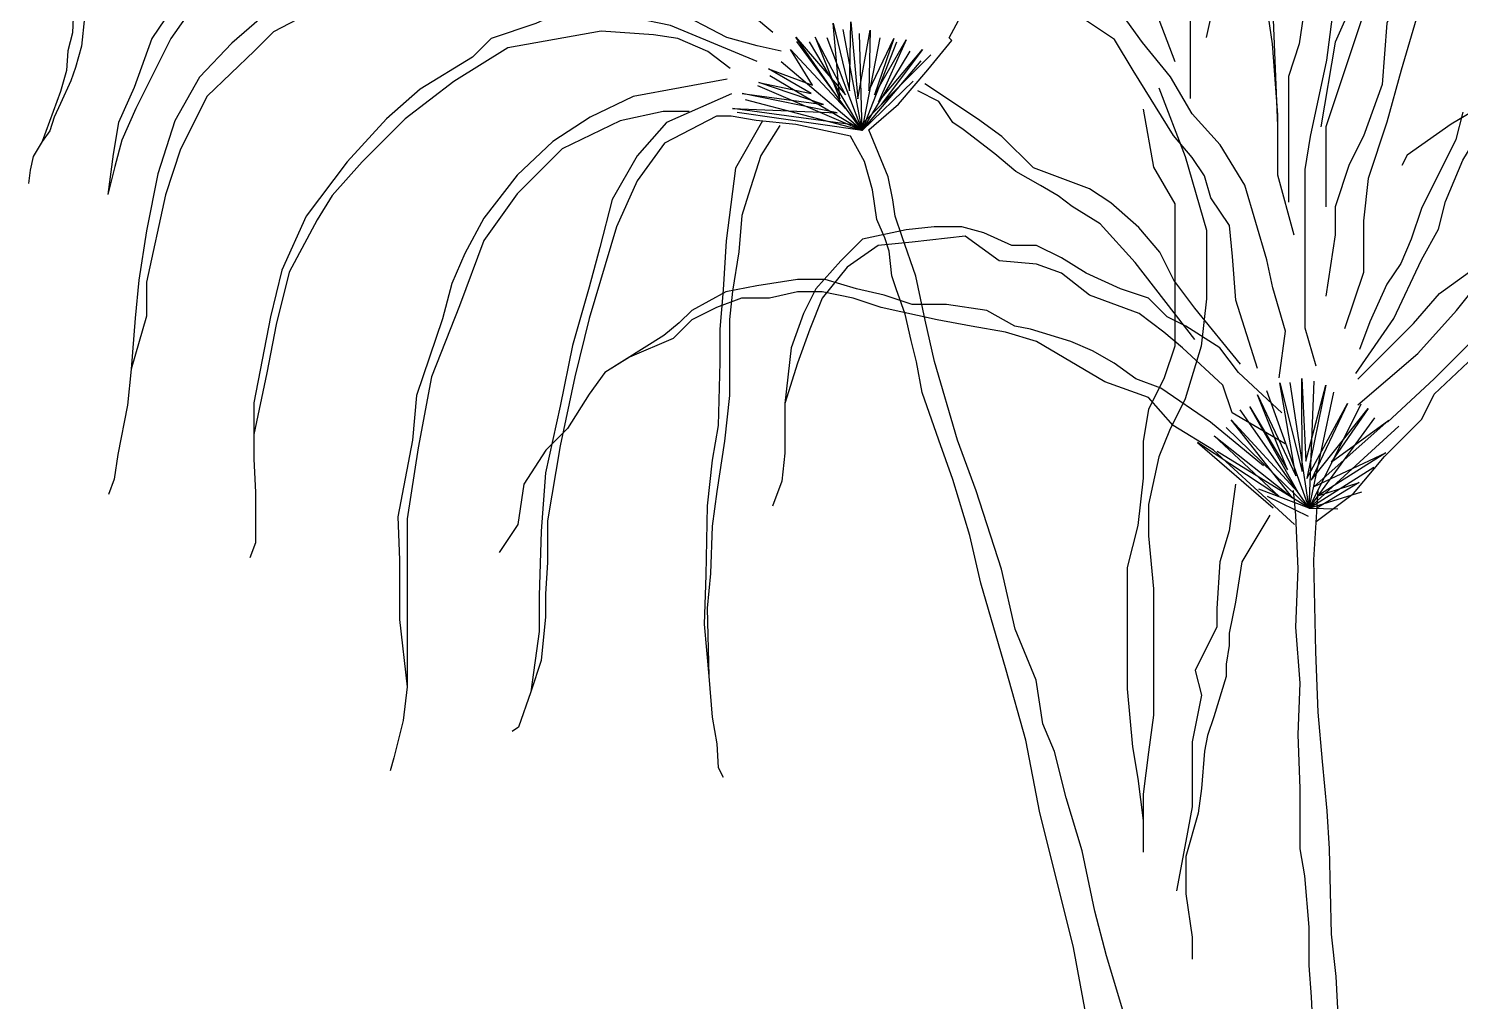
# Model space of a CAD drawing. Header units: millimetres. Extents: x 284148 to 331264, y 78716 to 101523.
# Drawn here: x 288771 to 289418, y 80664 to 81104 of the extents above; entities that cross this region are included whole.
import ezdxf

# ---------------------------------------------------------------- set-up
doc = ezdxf.new("R2010")
doc.units = ezdxf.units.MM

# ---------------------------------------------------------------- blocks, each defined once
blk = doc.blocks.new('A$C712731ED')
blk.add_line((586.78, 1089.18), (593.93, 1070.13))
blk.add_line((586.78, 1089.18), (593.93, 1070.13))
for points in [[(729.26, 1457.96), (716.91, 1440.7), (702.09, 1406.17), (697.16, 1361.78), (692.22, 1319.85), (687.28, 1292.72), (682.34, 1268.06), (679.87, 1238.47), (674.93, 1199.01), (672.46, 1171.88), (667.52, 1120.09), (665.05, 1090.49), (662.58, 1070.76), (655.17, 1036.24), (652.7, 1021.44), (652.7, 999.24), (652.7, 974.58), (652.7, 949.92), (657.64, 932.66)], [(729.26, 1457.96), (716.91, 1440.7), (702.09, 1406.17), (697.16, 1361.78), (692.22, 1319.85), (687.28, 1292.72), (682.34, 1268.06), (679.87, 1238.47), (674.93, 1199.01), (672.46, 1171.88), (667.52, 1120.09), (665.05, 1090.49), (662.58, 1070.76), (655.17, 1036.24), (652.7, 1021.44), (652.7, 999.24), (652.7, 974.58), (652.7, 949.92), (657.64, 932.66)], [(652.7, 1095.43), (650.23, 1078.16), (645.29, 1063.37), (645.29, 1053.5), (645.29, 1043.64), (645.29, 1033.77), (645.29, 1021.44), (645.29, 1006.64)], [(652.7, 1095.43), (650.23, 1078.16), (645.29, 1063.37), (645.29, 1053.5), (645.29, 1043.64), (645.29, 1033.77), (645.29, 1021.44), (645.29, 1006.64)], [(601.09, 1053.46), (601.09, 1093.94), (596.32, 1120.14), (572.48, 1160.62), (562.94, 1184.43), (546.25, 1217.77), (534.32, 1243.96), (531.94, 1263.01), (522.4, 1286.82), (512.86, 1313.01), (498.56, 1336.82), (484.25, 1351.11), (465.18, 1367.78), (431.79, 1415.4), (412.72, 1429.69), (384.11, 1448.74), (360.26, 1453.5)], [(601.09, 1053.46), (601.09, 1093.94), (596.32, 1120.14), (572.48, 1160.62), (562.94, 1184.43), (546.25, 1217.77), (534.32, 1243.96), (531.94, 1263.01), (522.4, 1286.82), (512.86, 1313.01), (498.56, 1336.82), (484.25, 1351.11), (465.18, 1367.78), (431.79, 1415.4), (412.72, 1429.69), (384.11, 1448.74), (360.26, 1453.5)], [(740.86, 1336.02), (715.33, 1306.28), (711.07, 1289.28), (704.69, 1263.79), (691.93, 1236.17), (683.42, 1191.55), (681.29, 1172.43), (679.16, 1153.31), (679.16, 1136.32), (677.03, 1117.2), (674.91, 1098.07), (666.4, 1078.95), (660.02, 1040.71)], [(740.86, 1336.02), (715.33, 1306.28), (711.07, 1289.28), (704.69, 1263.79), (691.93, 1236.17), (683.42, 1191.55), (681.29, 1172.43), (679.16, 1153.31), (679.16, 1136.32), (677.03, 1117.2), (674.91, 1098.07), (666.4, 1078.95), (660.02, 1040.71)], [(877.01, 1418.88), (840.84, 1412.5), (813.19, 1401.88), (789.79, 1387.01), (783.4, 1380.63), (774.9, 1372.14), (770.64, 1361.51), (764.26, 1353.02), (755.75, 1340.27), (747.24, 1329.65), (736.6, 1316.9), (732.35, 1306.28), (728.09, 1297.78), (723.84, 1289.28), (719.58, 1272.28), (715.33, 1257.41), (713.2, 1248.92), (702.56, 1234.04), (687.67, 1176.68), (683.42, 1140.57), (681.29, 1112.95), (679.16, 1091.7), (662.14, 1040.71), (662.14, 1004.6)], [(877.01, 1418.88), (840.84, 1412.5), (813.19, 1401.88), (789.79, 1387.01), (783.4, 1380.63), (774.9, 1372.14), (770.64, 1361.51), (764.26, 1353.02), (755.75, 1340.27), (747.24, 1329.65), (736.6, 1316.9), (732.35, 1306.28), (728.09, 1297.78), (723.84, 1289.28), (719.58, 1272.28), (715.33, 1257.41), (713.2, 1248.92), (702.56, 1234.04), (687.67, 1176.68), (683.42, 1140.57), (681.29, 1112.95), (679.16, 1091.7), (662.14, 1040.71), (662.14, 1004.6)], [(474.89, 1364.24), (492.18, 1376.57), (516.88, 1376.57), (539.1, 1361.78), (546.51, 1356.85), (558.86, 1339.58), (566.27, 1322.32), (573.68, 1312.45), (583.56, 1297.66), (590.96, 1290.26), (593.43, 1270.53), (598.37, 1253.26), (605.78, 1231.07), (610.72, 1211.34), (613.19, 1201.47), (620.6, 1174.35), (625.54, 1157.08), (628.01, 1137.35), (632.95, 1117.62), (635.42, 1095.43), (637.89, 1078.16), (640.36, 1046.1), (640.36, 1018.97), (647.76, 991.85)], [(474.89, 1364.24), (492.18, 1376.57), (516.88, 1376.57), (539.1, 1361.78), (546.51, 1356.85), (558.86, 1339.58), (566.27, 1322.32), (573.68, 1312.45), (583.56, 1297.66), (590.96, 1290.26), (593.43, 1270.53), (598.37, 1253.26), (605.78, 1231.07), (610.72, 1211.34), (613.19, 1201.47), (620.6, 1174.35), (625.54, 1157.08), (628.01, 1137.35), (632.95, 1117.62), (635.42, 1095.43), (637.89, 1078.16), (640.36, 1046.1), (640.36, 1018.97), (647.76, 991.85)], [(474.89, 1364.24), (501.95, 1374.34), (551.45, 1361.78), (590.96, 1309.99), (595.9, 1292.72), (603.31, 1272.99), (608.25, 1253.26), (615.66, 1226.14), (618.13, 1211.34), (620.6, 1196.54), (632.95, 1169.41), (635.42, 1154.62), (635.42, 1134.89), (637.89, 1112.69), (637.89, 1100.36), (640.36, 1041.17)], [(474.89, 1364.24), (501.95, 1374.34), (551.45, 1361.78), (590.96, 1309.99), (595.9, 1292.72), (603.31, 1272.99), (608.25, 1253.26), (615.66, 1226.14), (618.13, 1211.34), (620.6, 1196.54), (632.95, 1169.41), (635.42, 1154.62), (635.42, 1134.89), (637.89, 1112.69), (637.89, 1100.36), (640.36, 1041.17)], [(966.36, 1333.9), (950.46, 1347.21), (923.81, 1359.39), (902.54, 1357.26), (885.52, 1350.89), (872.76, 1342.39), (857.86, 1333.9), (842.97, 1323.27), (813.19, 1299.9), (806.81, 1291.41), (789.79, 1276.53), (770.64, 1263.79), (755.75, 1240.42), (745.11, 1219.17), (732.35, 1189.43), (723.84, 1172.43), (706.82, 1115.07), (706.82, 1102.32), (696.18, 1066.21), (689.8, 1042.84), (681.29, 1017.34), (679.16, 998.22), (679.16, 974.85), (670.65, 949.36)], [(966.36, 1333.9), (950.46, 1347.21), (923.81, 1359.39), (902.54, 1357.26), (885.52, 1350.89), (872.76, 1342.39), (857.86, 1333.9), (842.97, 1323.27), (813.19, 1299.9), (806.81, 1291.41), (789.79, 1276.53), (770.64, 1263.79), (755.75, 1240.42), (745.11, 1219.17), (732.35, 1189.43), (723.84, 1172.43), (706.82, 1115.07), (706.82, 1102.32), (696.18, 1066.21), (689.8, 1042.84), (681.29, 1017.34), (679.16, 998.22), (679.16, 974.85), (670.65, 949.36)], [(902.54, 1357.26), (864.25, 1348.77), (851.48, 1338.14), (834.46, 1325.4), (825.95, 1316.9), (817.44, 1308.4), (800.42, 1295.65), (787.66, 1289.28), (777.02, 1278.66), (768.51, 1268.04), (749.37, 1246.79), (738.73, 1231.92), (723.84, 1197.93), (721.71, 1187.3), (704.69, 1136.32), (698.31, 1106.57), (689.8, 1087.45), (687.67, 1059.83), (679.16, 1036.46), (672.78, 1023.72), (666.4, 1004.6), (666.4, 991.85), (662.14, 964.23)], [(902.54, 1357.26), (864.25, 1348.77), (851.48, 1338.14), (834.46, 1325.4), (825.95, 1316.9), (817.44, 1308.4), (800.42, 1295.65), (787.66, 1289.28), (777.02, 1278.66), (768.51, 1268.04), (749.37, 1246.79), (738.73, 1231.92), (723.84, 1197.93), (721.71, 1187.3), (704.69, 1136.32), (698.31, 1106.57), (689.8, 1087.45), (687.67, 1059.83), (679.16, 1036.46), (672.78, 1023.72), (666.4, 1004.6), (666.4, 991.85), (662.14, 964.23)], [(724.05, 1047.34), (720.94, 1034.91), (705.39, 1003.84), (700.72, 989.85), (696.05, 978.98), (689.83, 969.66), (682.05, 952.57), (677.38, 940.14)], [(724.05, 1047.34), (720.94, 1034.91), (705.39, 1003.84), (700.72, 989.85), (696.05, 978.98), (689.83, 969.66), (682.05, 952.57), (677.38, 940.14)], [(675.83, 929.26), (692.94, 954.12), (705.39, 980.53), (713.16, 994.51), (716.28, 1006.94), (724.05, 1025.59), (728.72, 1033.35), (736.5, 1055.1), (739.61, 1072.19), (742.72, 1084.62), (753.61, 1111.03), (776.95, 1143.66), (790.95, 1162.3), (806.51, 1176.29), (834.51, 1194.93), (859.4, 1201.14), (899.85, 1208.91), (913.85, 1208.91), (938.74, 1208.91), (966.75, 1212.02), (991.64, 1194.93), (1018.08, 1168.52), (1021.2, 1159.2), (1018.08, 1142.11)], [(675.83, 929.26), (692.94, 954.12), (705.39, 980.53), (713.16, 994.51), (716.28, 1006.94), (724.05, 1025.59), (728.72, 1033.35), (736.5, 1055.1), (739.61, 1072.19), (742.72, 1084.62), (753.61, 1111.03), (776.95, 1143.66), (790.95, 1162.3), (806.51, 1176.29), (834.51, 1194.93), (859.4, 1201.14), (899.85, 1208.91), (913.85, 1208.91), (938.74, 1208.91), (966.75, 1212.02), (991.64, 1194.93), (1018.08, 1168.52), (1021.2, 1159.2), (1018.08, 1142.11)], [(455.66, 1039.27), (469.13, 1050.86), (482.35, 1066.47), (493.17, 1079.67), (491.97, 1080.88), (500.39, 1096.48), (511.21, 1115.7), (520.82, 1132.5), (538.86, 1156.52), (570.12, 1172.13), (588.15, 1184.13), (614.6, 1188.94), (631.44, 1191.34), (683.14, 1187.74), (691.55, 1187.74), (711.99, 1180.53), (734.84, 1169.73), (744.45, 1157.72), (750.46, 1148.11), (760.08, 1131.3), (762.49, 1121.7), (764.89, 1106.09), (763.69, 1071.27), (762.49, 1059.26)], [(455.66, 1039.27), (469.13, 1050.86), (482.35, 1066.47), (493.17, 1079.67), (491.97, 1080.88), (500.39, 1096.48), (511.21, 1115.7), (520.82, 1132.5), (538.86, 1156.52), (570.12, 1172.13), (588.15, 1184.13), (614.6, 1188.94), (631.44, 1191.34), (683.14, 1187.74), (691.55, 1187.74), (711.99, 1180.53), (734.84, 1169.73), (744.45, 1157.72), (750.46, 1148.11), (760.08, 1131.3), (762.49, 1121.7), (764.89, 1106.09), (763.69, 1071.27), (762.49, 1059.26)], [(96.54, 1096.83), (95.86, 1083.2), (93.81, 1075.02), (93.13, 1066.15), (90.4, 1056.61), (82.21, 1034.12)], [(96.54, 1096.83), (95.86, 1083.2), (93.81, 1075.02), (93.13, 1066.15), (90.4, 1056.61), (82.21, 1034.12)], [(101.31, 1090.01), (99.95, 1077.06), (97.22, 1067.52), (95.17, 1061.38), (90.4, 1051.16), (87.67, 1045.02), (85.62, 1038.89), (82.21, 1034.12), (78.12, 1027.3), (76.75, 1021.16), (76.07, 1015.03)], [(101.31, 1090.01), (99.95, 1077.06), (97.22, 1067.52), (95.17, 1061.38), (90.4, 1051.16), (87.67, 1045.02), (85.62, 1038.89), (82.21, 1034.12), (78.12, 1027.3), (76.75, 1021.16), (76.07, 1015.03)], [(863.34, 1098.49), (847.49, 1119.07), (844.32, 1131.73), (837.98, 1139.65), (826.88, 1150.73), (811.03, 1161.81), (798.34, 1164.98), (785.66, 1164.98), (760.3, 1169.73), (734.93, 1169.73), (715.91, 1169.73), (704.81, 1168.14), (688.96, 1160.23), (657.25, 1142.81), (638.23, 1134.9), (623.96, 1125.4), (616.03, 1111.15), (611.28, 1095.32), (608.11, 1081.07)], [(863.34, 1098.49), (847.49, 1119.07), (844.32, 1131.73), (837.98, 1139.65), (826.88, 1150.73), (811.03, 1161.81), (798.34, 1164.98), (785.66, 1164.98), (760.3, 1169.73), (734.93, 1169.73), (715.91, 1169.73), (704.81, 1168.14), (688.96, 1160.23), (657.25, 1142.81), (638.23, 1134.9), (623.96, 1125.4), (616.03, 1111.15), (611.28, 1095.32), (608.11, 1081.07)], [(374.88, 1128.09), (344.78, 1139.97), (327.35, 1143.13), (313.88, 1144.72), (302, 1148.67), (279.02, 1150.26), (256.05, 1151.05), (238.62, 1147.88), (216.44, 1143.13), (196.63, 1133.63), (168.9, 1119.38), (146.72, 1102.76), (131.67, 1080.6), (123.75, 1058.43), (116.62, 1042.6), (114.24, 1028.35), (111.86, 1010.14)], [(374.88, 1128.09), (344.78, 1139.97), (327.35, 1143.13), (313.88, 1144.72), (302, 1148.67), (279.02, 1150.26), (256.05, 1151.05), (238.62, 1147.88), (216.44, 1143.13), (196.63, 1133.63), (168.9, 1119.38), (146.72, 1102.76), (131.67, 1080.6), (123.75, 1058.43), (116.62, 1042.6), (114.24, 1028.35), (111.86, 1010.14)], [(412.36, 1083.33), (364.59, 1123.34), (351.91, 1128.88), (336.06, 1132.84), (316.26, 1136.8), (302.79, 1143.13), (282.19, 1146.3), (254.46, 1145.51), (221.19, 1138.38), (202.97, 1129.68), (184.75, 1117.8), (162.57, 1104.34), (151.47, 1096.43), (140.38, 1080.6), (133.25, 1066.35), (124.54, 1048.93), (118.2, 1034.68), (115.03, 1022.81), (111.86, 1010.14)], [(412.36, 1083.33), (364.59, 1123.34), (351.91, 1128.88), (336.06, 1132.84), (316.26, 1136.8), (302.79, 1143.13), (282.19, 1146.3), (254.46, 1145.51), (221.19, 1138.38), (202.97, 1129.68), (184.75, 1117.8), (162.57, 1104.34), (151.47, 1096.43), (140.38, 1080.6), (133.25, 1066.35), (124.54, 1048.93), (118.2, 1034.68), (115.03, 1022.81), (111.86, 1010.14)], [(391.58, 1081.07), (366.72, 1093.91), (353.87, 1105.91), (343.58, 1111.04), (324.72, 1116.18), (309.29, 1117.04), (279.29, 1120.47), (251, 1119.61), (230.43, 1112.76), (201.29, 1103.34), (185.86, 1093.91), (167.85, 1078.5), (153.28, 1063.08), (142.14, 1043.38), (134.42, 1019.39), (129.28, 993.7), (125.85, 971.43), (124.14, 954.3), (122.42, 931.17), (120.71, 914.9), (116.42, 892.63), (114.71, 881.49), (112.14, 874.64)], [(391.58, 1081.07), (366.72, 1093.91), (353.87, 1105.91), (343.58, 1111.04), (324.72, 1116.18), (309.29, 1117.04), (279.29, 1120.47), (251, 1119.61), (230.43, 1112.76), (201.29, 1103.34), (185.86, 1093.91), (167.85, 1078.5), (153.28, 1063.08), (142.14, 1043.38), (134.42, 1019.39), (129.28, 993.7), (125.85, 971.43), (124.14, 954.3), (122.42, 931.17), (120.71, 914.9), (116.42, 892.63), (114.71, 881.49), (112.14, 874.64)], [(641.13, 927.34), (643.93, 948.37), (638.32, 968), (635.51, 980.61), (625.68, 1014.26), (614.45, 1032.48), (601.82, 1046.5), (591.99, 1063.32), (579.36, 1078.74), (572.34, 1088.56), (570.94, 1095.57), (556.9, 1105.38), (537.25, 1119.4), (524.61, 1119.4), (499.34, 1123.6), (486.71, 1119.4)], [(641.13, 927.34), (643.93, 948.37), (638.32, 968), (635.51, 980.61), (625.68, 1014.26), (614.45, 1032.48), (601.82, 1046.5), (591.99, 1063.32), (579.36, 1078.74), (572.34, 1088.56), (570.94, 1095.57), (556.9, 1105.38), (537.25, 1119.4), (524.61, 1119.4), (499.34, 1123.6), (486.71, 1119.4)], [(631.3, 931.55), (621.47, 962.39), (620.07, 982.02), (618.67, 996.03), (610.24, 1008.65), (607.44, 1018.46), (601.82, 1026.88), (593.4, 1036.69), (575.15, 1066.13), (566.73, 1080.15), (554.09, 1088.56), (541.46, 1094.17), (530.23, 1102.58), (516.19, 1105.38), (495.13, 1113.79)], [(631.3, 931.55), (621.47, 962.39), (620.07, 982.02), (618.67, 996.03), (610.24, 1008.65), (607.44, 1018.46), (601.82, 1026.88), (593.4, 1036.69), (575.15, 1066.13), (566.73, 1080.15), (554.09, 1088.56), (541.46, 1094.17), (530.23, 1102.58), (516.19, 1105.38), (495.13, 1113.79)], [(343.28, 1092.35), (328.15, 1095.63), (317.86, 1095.63), (310.15, 1099.05), (299.01, 1108.47), (283.58, 1110.19), (263.86, 1110.19), (247.57, 1108.47), (225.29, 1102.48), (208.14, 1094.77), (186.71, 1083.64), (178.14, 1075.07), (156.71, 1054.51), (144.71, 1030.53), (137.85, 1009.97), (129.28, 970.57), (129.28, 955.15), (122.42, 931.17)], [(343.28, 1092.35), (328.15, 1095.63), (317.86, 1095.63), (310.15, 1099.05), (299.01, 1108.47), (283.58, 1110.19), (263.86, 1110.19), (247.57, 1108.47), (225.29, 1102.48), (208.14, 1094.77), (186.71, 1083.64), (178.14, 1075.07), (156.71, 1054.51), (144.71, 1030.53), (137.85, 1009.97), (129.28, 970.57), (129.28, 955.15), (122.42, 931.17)], [(846.23, 1089.82), (839.21, 1099.16), (829.86, 1100.33), (818.17, 1101.49), (809.98, 1101.49), (794.79, 1094.49), (778.42, 1085.15), (769.06, 1076.98), (760.88, 1069.97), (746.85, 1059.46), (732.82, 1050.12), (718.79, 1041.95), (698.92, 1027.94), (696.58, 1023.27)], [(846.23, 1089.82), (839.21, 1099.16), (829.86, 1100.33), (818.17, 1101.49), (809.98, 1101.49), (794.79, 1094.49), (778.42, 1085.15), (769.06, 1076.98), (760.88, 1069.97), (746.85, 1059.46), (732.82, 1050.12), (718.79, 1041.95), (698.92, 1027.94), (696.58, 1023.27)], [(676.64, 926.66), (701.87, 951.86), (713.52, 965.43), (727.11, 975.13), (736.81, 994.51), (752.34, 1015.84), (765.93, 1031.34), (777.58, 1041.04), (795.05, 1050.73), (806.69, 1066.24), (826.11, 1081.75), (849.4, 1089.5), (876.58, 1095.32), (901.81, 1095.32), (942.57, 1083.68)], [(676.64, 926.66), (701.87, 951.86), (713.52, 965.43), (727.11, 975.13), (736.81, 994.51), (752.34, 1015.84), (765.93, 1031.34), (777.58, 1041.04), (795.05, 1050.73), (806.69, 1066.24), (826.11, 1081.75), (849.4, 1089.5), (876.58, 1095.32), (901.81, 1095.32), (942.57, 1083.68)], [(405.28, 1070.21), (366.08, 1086.44), (350.03, 1089.82), (343.28, 1092.35), (328.92, 1092.35), (316.25, 1092.35), (305.28, 1087.29), (285.01, 1080.54), (276.56, 1072.1), (252.92, 1057.76), (237.72, 1044.25), (219.99, 1024.85), (201.41, 1000.38), (190.43, 975.91), (185.36, 954.81), (177.76, 916), (177.76, 890.68)], [(405.28, 1070.21), (366.08, 1086.44), (350.03, 1089.82), (343.28, 1092.35), (328.92, 1092.35), (316.25, 1092.35), (305.28, 1087.29), (285.01, 1080.54), (276.56, 1072.1), (252.92, 1057.76), (237.72, 1044.25), (219.99, 1024.85), (201.41, 1000.38), (190.43, 975.91), (185.36, 954.81), (177.76, 916), (177.76, 890.68)], [(449.52, 1041.44), (394.13, 1048.9), (441.43, 1047.04), (398.48, 1055.74), (435.2, 1050.77), (405.95, 1060.71), (429.6, 1055.74), (410.31, 1066.93), (430.22, 1059.47), (420.27, 1075.63), (445.16, 1048.9), (422.75, 1081.22), (445.16, 1055.12), (431.47, 1081.22), (442.67, 1053.25), (439.56, 1087.44), (447.03, 1056.98), (447.65, 1088.06), (450.76, 1053.25), (456.36, 1084.33), (455.74, 1056.98), (466.94, 1080.6), (458.23, 1055.12), (472.54, 1079.98), (460.1, 1052.01), (480.01, 1075.63), (461.34, 1050.77), (483.74, 1073.14), (452.63, 1042.07)], [(449.52, 1041.44), (394.13, 1048.9), (441.43, 1047.04), (398.48, 1055.74), (435.2, 1050.77), (405.95, 1060.71), (429.6, 1055.74), (410.31, 1066.93), (430.22, 1059.47), (420.27, 1075.63), (445.16, 1048.9), (422.75, 1081.22), (445.16, 1055.12), (431.47, 1081.22), (442.67, 1053.25), (439.56, 1087.44), (447.03, 1056.98), (447.65, 1088.06), (450.76, 1053.25), (456.36, 1084.33), (455.74, 1056.98), (466.94, 1080.6), (458.23, 1055.12), (472.54, 1079.98), (460.1, 1052.01), (480.01, 1075.63), (461.34, 1050.77), (483.74, 1073.14), (452.63, 1042.07)], [(676.64, 915.03), (703.81, 938.3), (721.28, 957.68), (736.81, 977.07), (744.58, 996.45), (752.34, 1010.02), (783.4, 1035.22), (808.64, 1056.54), (826.11, 1073.99), (851.34, 1081.75), (874.63, 1089.5), (901.81, 1089.5), (928.99, 1087.56), (942.57, 1083.68), (961.99, 1077.87), (1002.75, 1062.36)], [(676.64, 915.03), (703.81, 938.3), (721.28, 957.68), (736.81, 977.07), (744.58, 996.45), (752.34, 1010.02), (783.4, 1035.22), (808.64, 1056.54), (826.11, 1073.99), (851.34, 1081.75), (874.63, 1089.5), (901.81, 1089.5), (928.99, 1087.56), (942.57, 1083.68), (961.99, 1077.87), (1002.75, 1062.36)], [(393.1, 1067.04), (382.97, 1074.63), (369.45, 1080.54), (358.48, 1082.23), (334.83, 1083.91), (292.61, 1076.32), (268.12, 1061.13), (246.16, 1044.25), (226.74, 1024.85), (213.23, 1009.66), (206.48, 998.69), (193.81, 975.06), (187.9, 951.44), (183.68, 929.5), (177.76, 901.65), (177.76, 890.68), (178.61, 875.49), (178.61, 852.71), (176.08, 845.96)], [(393.1, 1067.04), (382.97, 1074.63), (369.45, 1080.54), (358.48, 1082.23), (334.83, 1083.91), (292.61, 1076.32), (268.12, 1061.13), (246.16, 1044.25), (226.74, 1024.85), (213.23, 1009.66), (206.48, 998.69), (193.81, 975.06), (187.9, 951.44), (183.68, 929.5), (177.76, 901.65), (177.76, 890.68), (178.61, 875.49), (178.61, 852.71), (176.08, 845.96)], [(416.11, 1074.85), (405.19, 1077.27), (391.58, 1081.07)], [(416.11, 1074.85), (405.19, 1077.27), (391.58, 1081.07)], [(452.63, 1039), (436.82, 1080.9)], [(452.63, 1039), (436.82, 1080.9)], [(452.63, 1039), (444.18, 1084.71)], [(452.63, 1039), (444.18, 1084.71)], [(452.63, 1039), (451.54, 1082.81)], [(452.63, 1039), (451.54, 1082.81)], [(452.63, 1039), (460.8, 1080.9)], [(452.63, 1039), (460.8, 1080.9)], [(452.63, 1039), (423.2, 1079.27)], [(452.63, 1039), (423.2, 1079.27)], [(452.63, 1039), (428.92, 1079)], [(452.63, 1039), (428.92, 1079)], [(452.63, 1039), (468.43, 1079)], [(452.63, 1039), (468.43, 1079)], [(452.63, 1039), (474.42, 1074.92)], [(452.63, 1039), (474.42, 1074.92)], [(452.63, 1039), (416.12, 1070.02)], [(452.63, 1039), (416.12, 1070.02)], [(452.63, 1039), (479.33, 1070.56)], [(452.63, 1039), (479.33, 1070.56)], [(391.64, 1062.14), (349.24, 1054.32), (329.82, 1045.04), (312.93, 1034.07), (296.88, 1018.88), (281.68, 999.47), (273.24, 983.44), (267.33, 969.94), (263.11, 953.91), (251.28, 919.31), (249.59, 899.06), (242.84, 864.46), (243.68, 845.06), (243.68, 818.05), (247.06, 787.68)], [(391.64, 1062.14), (349.24, 1054.32), (329.82, 1045.04), (312.93, 1034.07), (296.88, 1018.88), (281.68, 999.47), (273.24, 983.44), (267.33, 969.94), (263.11, 953.91), (251.28, 919.31), (249.59, 899.06), (242.84, 864.46), (243.68, 845.06), (243.68, 818.05), (247.06, 787.68)], [(452.63, 1039), (410.94, 1063.76)], [(452.63, 1039), (410.94, 1063.76)], [(452.63, 1039), (475.79, 1061.31)], [(452.63, 1039), (475.79, 1061.31)], [(393.66, 1055.58), (364.3, 1042.64), (351.1, 1027.57), (339.78, 1007.78), (334.13, 986.11), (329.41, 968.21), (321.87, 941.83), (316.21, 914.5), (309.61, 884.35), (307.73, 857.97), (306.78, 828.76), (306.78, 812.75), (303.01, 785.42)], [(393.66, 1055.58), (364.3, 1042.64), (351.1, 1027.57), (339.78, 1007.78), (334.13, 986.11), (329.41, 968.21), (321.87, 941.83), (316.21, 914.5), (309.61, 884.35), (307.73, 857.97), (306.78, 828.76), (306.78, 812.75), (303.01, 785.42)], [(452.63, 1039), (405.49, 1059.14)], [(452.63, 1039), (405.49, 1059.14)], [(603.04, 944.53), (576.09, 979.36), (560.24, 996.78), (547.56, 1004.69), (541.22, 1009.44), (533.29, 1014.19), (522.19, 1020.52), (512.68, 1028.44), (498.41, 1039.52), (493.66, 1042.69), (487.32, 1052.19), (477.8, 1056.94)], [(603.04, 944.53), (576.09, 979.36), (560.24, 996.78), (547.56, 1004.69), (541.22, 1009.44), (533.29, 1014.19), (522.19, 1020.52), (512.68, 1028.44), (498.41, 1039.52), (493.66, 1042.69), (487.32, 1052.19), (477.8, 1056.94)], [(623.65, 933.45), (603.04, 958.78), (593.53, 971.45), (587.19, 984.11), (577.68, 995.19), (565, 1006.28), (555.48, 1012.61), (530.12, 1022.11), (515.85, 1036.36), (504.75, 1044.27), (480.97, 1060.1)], [(623.65, 933.45), (603.04, 958.78), (593.53, 971.45), (587.19, 984.11), (577.68, 995.19), (565, 1006.28), (555.48, 1012.61), (530.12, 1022.11), (515.85, 1036.36), (504.75, 1044.27), (480.97, 1060.1)], [(586.78, 1058.23), (598.7, 1027.27), (608.24, 993.93), (608.24, 962.98), (605.86, 941.55), (598.7, 917.74), (591.55, 903.45), (586.78, 891.54), (582.01, 870.11), (582.01, 855.83), (584.4, 832.01), (584.4, 815.35), (584.4, 774.87), (582.01, 758.2), (579.63, 739.15), (579.63, 712.96)], [(586.78, 1058.23), (598.7, 1027.27), (608.24, 993.93), (608.24, 962.98), (605.86, 941.55), (598.7, 917.74), (591.55, 903.45), (586.78, 891.54), (582.01, 870.11), (582.01, 855.83), (584.4, 832.01), (584.4, 815.35), (584.4, 774.87), (582.01, 758.2), (579.63, 739.15), (579.63, 712.96)], [(452.63, 1039), (400.04, 1052.88)], [(452.63, 1039), (400.04, 1052.88)], [(579.63, 1048.7), (584.4, 1022.51), (593.93, 1005.84), (593.93, 991.55), (593.93, 979.65), (593.93, 962.98), (593.93, 941.55), (589.17, 927.26), (582.01, 912.97), (579.63, 898.69), (579.63, 882.02), (577.24, 860.59), (572.48, 841.54), (572.48, 805.82), (572.48, 786.77), (574.86, 760.58), (577.24, 746.29), (579.63, 727.24), (579.63, 712.96)], [(579.63, 1048.7), (584.4, 1022.51), (593.93, 1005.84), (593.93, 991.55), (593.93, 979.65), (593.93, 962.98), (593.93, 941.55), (589.17, 927.26), (582.01, 912.97), (579.63, 898.69), (579.63, 882.02), (577.24, 860.59), (572.48, 841.54), (572.48, 805.82), (572.48, 786.77), (574.86, 760.58), (577.24, 746.29), (579.63, 727.24), (579.63, 712.96)], [(374.57, 1047.57), (362.75, 1047.57), (343.33, 1043.35), (317.15, 1030.69), (296.88, 1010.44), (281.68, 989.34), (270.71, 959.81), (258.04, 927.75), (252.13, 895.68), (247.06, 863.62), (247.06, 829.02), (247.06, 807.08), (247.06, 787.68), (245.37, 772.49), (241.15, 755.61), (239.46, 749.71)], [(374.57, 1047.57), (362.75, 1047.57), (343.33, 1043.35), (317.15, 1030.69), (296.88, 1010.44), (281.68, 989.34), (270.71, 959.81), (258.04, 927.75), (252.13, 895.68), (247.06, 863.62), (247.06, 829.02), (247.06, 807.08), (247.06, 787.68), (245.37, 772.49), (241.15, 755.61), (239.46, 749.71)], [(447.47, 1036.46), (422.76, 1041.7), (404.85, 1043.58), (393.53, 1045.47), (386.93, 1045.47), (363.36, 1033.22), (351.1, 1016.26), (341.67, 995.53), (329.41, 954.08), (322.81, 927.69), (316.21, 896.6), (310.55, 862.68), (310.55, 843.84), (309.61, 829.71), (309.61, 819.34), (307.73, 799.56), (303.01, 785.42), (297.35, 769.41), (294.52, 767.52)], [(447.47, 1036.46), (422.76, 1041.7), (404.85, 1043.58), (393.53, 1045.47), (386.93, 1045.47), (363.36, 1033.22), (351.1, 1016.26), (341.67, 995.53), (329.41, 954.08), (322.81, 927.69), (316.21, 896.6), (310.55, 862.68), (310.55, 843.84), (309.61, 829.71), (309.61, 819.34), (307.73, 799.56), (303.01, 785.42), (297.35, 769.41), (294.52, 767.52)], [(407.67, 1043.34), (395.54, 1021.97), (391.26, 989.19), (389.84, 967.1), (388.41, 949.28), (388.41, 934.32), (387.7, 905.81), (384.85, 890.14), (382.71, 869.47), (381.99, 838.12), (381.28, 816.03), (383.42, 792.51), (384.85, 773.98), (386.99, 761.87), (387.7, 751.18), (389.84, 746.9)], [(407.67, 1043.34), (395.54, 1021.97), (391.26, 989.19), (389.84, 967.1), (388.41, 949.28), (388.41, 934.32), (387.7, 905.81), (384.85, 890.14), (382.71, 869.47), (381.99, 838.12), (381.28, 816.03), (383.42, 792.51), (384.85, 773.98), (386.99, 761.87), (387.7, 751.18), (389.84, 746.9)], [(452.63, 1039), (396.23, 1047.16)], [(452.63, 1039), (396.23, 1047.16)], [(415.51, 1041.21), (406.95, 1027.67), (401.25, 1009.85), (398.4, 1000.59), (396.97, 984.2), (394.12, 966.38), (392.69, 953.56), (392.69, 932.18), (392.69, 919.35), (390.55, 898.69), (386.99, 875.88), (384.85, 860.21), (384.13, 838.83), (382.71, 823.15), (383.42, 792.51)], [(415.51, 1041.21), (406.95, 1027.67), (401.25, 1009.85), (398.4, 1000.59), (396.97, 984.2), (394.12, 966.38), (392.69, 953.56), (392.69, 932.18), (392.69, 919.35), (390.55, 898.69), (386.99, 875.88), (384.85, 860.21), (384.13, 838.83), (382.71, 823.15), (383.42, 792.51)], [(472.19, 956.04), (468.11, 967.47), (466.12, 973.41), (464.93, 984.52), (462.95, 990.46), (459.38, 998.79), (457.39, 1012.27), (453.82, 1024.96), (447.47, 1036.46)], [(472.19, 956.04), (468.11, 967.47), (466.12, 973.41), (464.93, 984.52), (462.95, 990.46), (459.38, 998.79), (457.39, 1012.27), (453.82, 1024.96), (447.47, 1036.46)], [(557.79, 686.38), (552.16, 713.56), (544.85, 737.54), (539.63, 758.4), (534.41, 770.91), (531.28, 790.73), (521.89, 813.67), (515.63, 840.78), (504.15, 876.23), (495.8, 899.18), (485.36, 934.63), (481.19, 953.4), (477.01, 973.22), (470.75, 990.94), (467.62, 1000.33), (466.57, 1007.63), (464.49, 1018.06), (455.66, 1039.27)], [(557.79, 686.38), (552.16, 713.56), (544.85, 737.54), (539.63, 758.4), (534.41, 770.91), (531.28, 790.73), (521.89, 813.67), (515.63, 840.78), (504.15, 876.23), (495.8, 899.18), (485.36, 934.63), (481.19, 953.4), (477.01, 973.22), (470.75, 990.94), (467.62, 1000.33), (466.57, 1007.63), (464.49, 1018.06), (455.66, 1039.27)], [(657.84, 862.35), (674.69, 874.97), (688.72, 891.79), (705.57, 908.61), (711.18, 919.83), (739.26, 946.46), (750.49, 967.49), (767.34, 982.91), (789.8, 995.53), (810.85, 1006.74), (834.72, 1012.35), (875.43, 1020.76), (911.92, 1016.55), (927.37, 1009.55), (938.6, 998.33)], [(657.84, 862.35), (674.69, 874.97), (688.72, 891.79), (705.57, 908.61), (711.18, 919.83), (739.26, 946.46), (750.49, 967.49), (767.34, 982.91), (789.8, 995.53), (810.85, 1006.74), (834.72, 1012.35), (875.43, 1020.76), (911.92, 1016.55), (927.37, 1009.55), (938.6, 998.33)], [(690.13, 907.21), (711.18, 926.83), (729.43, 945.06), (733.64, 953.47), (761.72, 985.71), (785.58, 999.73), (801.03, 1009.55), (822.08, 1012.35), (837.52, 1019.36), (864.2, 1019.36), (871.21, 1019.36)], [(690.13, 907.21), (711.18, 926.83), (729.43, 945.06), (733.64, 953.47), (761.72, 985.71), (785.58, 999.73), (801.03, 1009.55), (822.08, 1012.35), (837.52, 1019.36), (864.2, 1019.36), (871.21, 1019.36)], [(643.8, 897.4), (619.94, 911.41), (615.73, 924.03), (597.48, 940.85), (589.06, 947.86), (577.82, 956.27), (555.36, 964.69), (542.73, 974.5), (531.5, 978.7), (514.65, 980.11), (499.21, 991.32), (475.35, 988.52), (459.91, 987.12), (445.87, 977.3), (434.64, 963.28), (429.02, 949.26), (423.41, 933.84), (417.79, 915.62), (417.79, 907.21), (417.79, 893.19), (416.39, 880.57), (412.18, 869.36)], [(643.8, 897.4), (619.94, 911.41), (615.73, 924.03), (597.48, 940.85), (589.06, 947.86), (577.82, 956.27), (555.36, 964.69), (542.73, 974.5), (531.5, 978.7), (514.65, 980.11), (499.21, 991.32), (475.35, 988.52), (459.91, 987.12), (445.87, 977.3), (434.64, 963.28), (429.02, 949.26), (423.41, 933.84), (417.79, 915.62), (417.79, 907.21), (417.79, 893.19), (416.39, 880.57), (412.18, 869.36)], [(642.4, 911.41), (622.75, 929.64), (614.32, 940.85), (598.88, 950.67), (590.46, 954.87), (582.04, 963.28), (569.4, 967.49), (553.96, 974.5), (542.73, 981.51), (531.5, 987.12), (520.27, 987.12), (507.64, 992.72), (497.81, 995.53), (485.18, 995.53), (472.54, 994.12), (452.89, 989.92), (443.06, 980.11), (431.83, 967.49), (426.22, 956.27), (420.6, 940.85), (417.79, 915.62)], [(642.4, 911.41), (622.75, 929.64), (614.32, 940.85), (598.88, 950.67), (590.46, 954.87), (582.04, 963.28), (569.4, 967.49), (553.96, 974.5), (542.73, 981.51), (531.5, 987.12), (520.27, 987.12), (507.64, 992.72), (497.81, 995.53), (485.18, 995.53), (472.54, 994.12), (452.89, 989.92), (443.06, 980.11), (431.83, 967.49), (426.22, 956.27), (420.6, 940.85), (417.79, 915.62)], [(633.98, 887.58), (610.11, 907.21), (587.65, 922.63), (576.42, 926.83), (566.59, 933.84), (556.77, 939.45), (546.94, 943.66), (528.69, 949.26), (521.67, 950.67), (509.04, 957.68), (490.79, 960.48), (475.35, 960.48), (462.71, 964.69), (450.08, 967.49), (436.04, 971.69), (423.41, 971.69), (405.16, 968.89), (391.12, 966.09), (375.68, 957.68), (370.07, 952.07), (363.05, 946.46), (336.37, 929.64)], [(633.98, 887.58), (610.11, 907.21), (587.65, 922.63), (576.42, 926.83), (566.59, 933.84), (556.77, 939.45), (546.94, 943.66), (528.69, 949.26), (521.67, 950.67), (509.04, 957.68), (490.79, 960.48), (475.35, 960.48), (462.71, 964.69), (450.08, 967.49), (436.04, 971.69), (423.41, 971.69), (405.16, 968.89), (391.12, 966.09), (375.68, 957.68), (370.07, 952.07), (363.05, 946.46), (336.37, 929.64)], [(648.01, 860.95), (629.76, 877.77), (611.52, 894.59), (593.27, 905.81), (582.04, 918.42), (562.38, 925.43), (531.5, 943.66), (517.46, 947.86), (502.02, 950.67), (486.58, 953.47), (461.31, 959.08), (448.68, 963.28), (434.64, 966.09), (423.41, 966.09), (410.77, 963.28), (398.14, 963.28), (386.91, 959.08), (375.68, 953.47), (367.26, 945.06), (347.6, 936.65), (336.37, 929.64), (329.36, 919.83), (319.53, 904.4), (309.7, 894.59), (299.88, 879.17), (297.07, 860.95), (288.65, 848.33)], [(648.01, 860.95), (629.76, 877.77), (611.52, 894.59), (593.27, 905.81), (582.04, 918.42), (562.38, 925.43), (531.5, 943.66), (517.46, 947.86), (502.02, 950.67), (486.58, 953.47), (461.31, 959.08), (448.68, 963.28), (434.64, 966.09), (423.41, 966.09), (410.77, 963.28), (398.14, 963.28), (386.91, 959.08), (375.68, 953.47), (367.26, 945.06), (347.6, 936.65), (336.37, 929.64), (329.36, 919.83), (319.53, 904.4), (309.7, 894.59), (299.88, 879.17), (297.07, 860.95), (288.65, 848.33)], [(555.8, 629.47), (548.2, 669.98), (538.06, 710.48), (532.99, 730.73), (526.66, 763.64), (517.79, 795.29), (506.39, 834.52), (501.32, 856.04), (493.72, 881.36), (487.39, 899.08), (479.79, 920.59), (477.25, 934.52), (474.85, 944.07), (472.19, 956.04)], [(555.8, 629.47), (548.2, 669.98), (538.06, 710.48), (532.99, 730.73), (526.66, 763.64), (517.79, 795.29), (506.39, 834.52), (501.32, 856.04), (493.72, 881.36), (487.39, 899.08), (479.79, 920.59), (477.25, 934.52), (474.85, 944.07), (472.19, 956.04)], [(640.93, 873.76), (611.7, 901.07), (647.08, 873.08), (619.41, 908.27), (649.65, 875.45), (627.94, 914.12), (644.96, 885.78), (631.31, 919.53), (648.73, 883.01), (641.36, 925.04), (651.58, 884.89), (651.4, 926.97), (653.17, 889.63), (662.16, 923.97), (653.59, 881.8), (672.03, 915.73), (655.65, 881), (681.41, 913.38), (664.62, 889.11), (690.65, 908.15), (656.89, 878.13), (689.32, 893.46), (658.65, 873.97), (677.32, 880.04), (658.16, 868.36)], [(640.93, 873.76), (611.7, 901.07), (647.08, 873.08), (619.41, 908.27), (649.65, 875.45), (627.94, 914.12), (644.96, 885.78), (631.31, 919.53), (648.73, 883.01), (641.36, 925.04), (651.58, 884.89), (651.4, 926.97), (653.17, 889.63), (662.16, 923.97), (653.59, 881.8), (672.03, 915.73), (655.65, 881), (681.41, 913.38), (664.62, 889.11), (690.65, 908.15), (656.89, 878.13), (689.32, 893.46), (658.65, 873.97), (677.32, 880.04), (658.16, 868.36)], [(654.68, 868.46), (646.14, 925.21)], [(654.68, 868.46), (646.14, 925.21)], [(654.68, 868.46), (656.9, 925.78)], [(654.68, 868.46), (656.9, 925.78)], [(654.68, 868.46), (635.5, 921.43)], [(654.68, 868.46), (635.5, 921.43)], [(654.68, 868.46), (665.77, 920.82)], [(654.68, 868.46), (665.77, 920.82)], [(654.68, 868.46), (623.43, 912.77)], [(654.68, 868.46), (623.43, 912.77)], [(654.68, 868.46), (678.11, 915.52)], [(654.68, 868.46), (678.11, 915.52)], [(654.68, 868.46), (684.3, 909.21)], [(654.68, 868.46), (684.3, 909.21)], [(654.68, 868.46), (617.13, 904.81)], [(654.68, 868.46), (617.13, 904.81)], [(654.68, 868.46), (695.16, 905.46)], [(654.68, 868.46), (695.16, 905.46)], [(640.93, 873.76), (604.29, 898.04), (638.36, 868.55)], [(640.93, 873.76), (604.29, 898.04), (638.36, 868.55)], [(654.68, 868.46), (613.18, 894.05)], [(654.68, 868.46), (613.18, 894.05)], [(654.68, 868.46), (683.92, 886.94)], [(654.68, 868.46), (683.92, 886.94)], [(621.4, 879.2), (618.59, 858.18), (614.38, 844.16), (612.98, 823.13), (612.98, 814.72), (603.15, 795.09), (605.96, 783.88), (601.75, 762.85), (601.75, 748.83), (601.75, 733.41), (598.94, 717.99), (594.73, 695.56)], [(621.4, 879.2), (618.59, 858.18), (614.38, 844.16), (612.98, 823.13), (612.98, 814.72), (603.15, 795.09), (605.96, 783.88), (601.75, 762.85), (601.75, 748.83), (601.75, 733.41), (598.94, 717.99), (594.73, 695.56)], [(654.68, 868.46), (632, 876.92)], [(654.68, 868.46), (632, 876.92)], [(654.34, 864.59), (635.82, 873.69)], [(654.34, 864.59), (635.82, 873.69)], [(656.76, 625.4), (655.74, 647.67), (654.73, 661.84), (654.73, 679.04), (652.71, 702.32), (650.68, 714.47), (650.68, 741.79), (649.67, 766.08), (650.68, 789.36), (648.65, 814.66), (649.67, 840.97), (648.65, 865.26), (647.64, 876.39)], [(656.76, 625.4), (655.74, 647.67), (654.73, 661.84), (654.73, 679.04), (652.71, 702.32), (650.68, 714.47), (650.68, 741.79), (649.67, 766.08), (650.68, 789.36), (648.65, 814.66), (649.67, 840.97), (648.65, 865.26), (647.64, 876.39)], [(654.68, 868.46), (678.54, 875.8)], [(654.68, 868.46), (678.54, 875.8)], [(667.87, 636.53), (666.86, 656.77), (664.84, 676), (663.82, 714.46), (662.81, 731.66), (660.78, 753.93), (658.76, 776.2), (657.75, 803.52), (656.73, 845.01), (658.76, 876.39)], [(667.87, 636.53), (666.86, 656.77), (664.84, 676), (663.82, 714.46), (662.81, 731.66), (660.78, 753.93), (658.76, 776.2), (657.75, 803.52), (656.73, 845.01), (658.76, 876.39)], [(654.68, 868.46), (667.56, 868.15)], [(654.68, 868.46), (667.56, 868.15)], [(636.84, 865.19), (624.21, 844.16), (621.4, 825.93), (618.59, 811.91), (618.59, 806.31), (617.19, 797.9), (617.19, 792.29), (611.57, 774.06), (608.77, 765.65), (607.36, 758.64), (605.96, 741.82), (604.55, 730.61), (598.94, 710.98), (598.94, 694.16), (601.75, 674.53), (601.75, 664.72)], [(636.84, 865.19), (624.21, 844.16), (621.4, 825.93), (618.59, 811.91), (618.59, 806.31), (617.19, 797.9), (617.19, 792.29), (611.57, 774.06), (608.77, 765.65), (607.36, 758.64), (605.96, 741.82), (604.55, 730.61), (598.94, 710.98), (598.94, 694.16), (601.75, 674.53), (601.75, 664.72)], [(572.75, 634.09), (563.14, 666.1), (557.79, 686.38)], [(572.75, 634.09), (563.14, 666.1), (557.79, 686.38)]]:
    blk.add_lwpolyline(points)

msp = doc.modelspace()

# ---------------------------------------------------------------- block references
msp.add_blockref('A$C712731ED', (288694.87, 80018.54))

doc.saveas('drawing.dxf')
